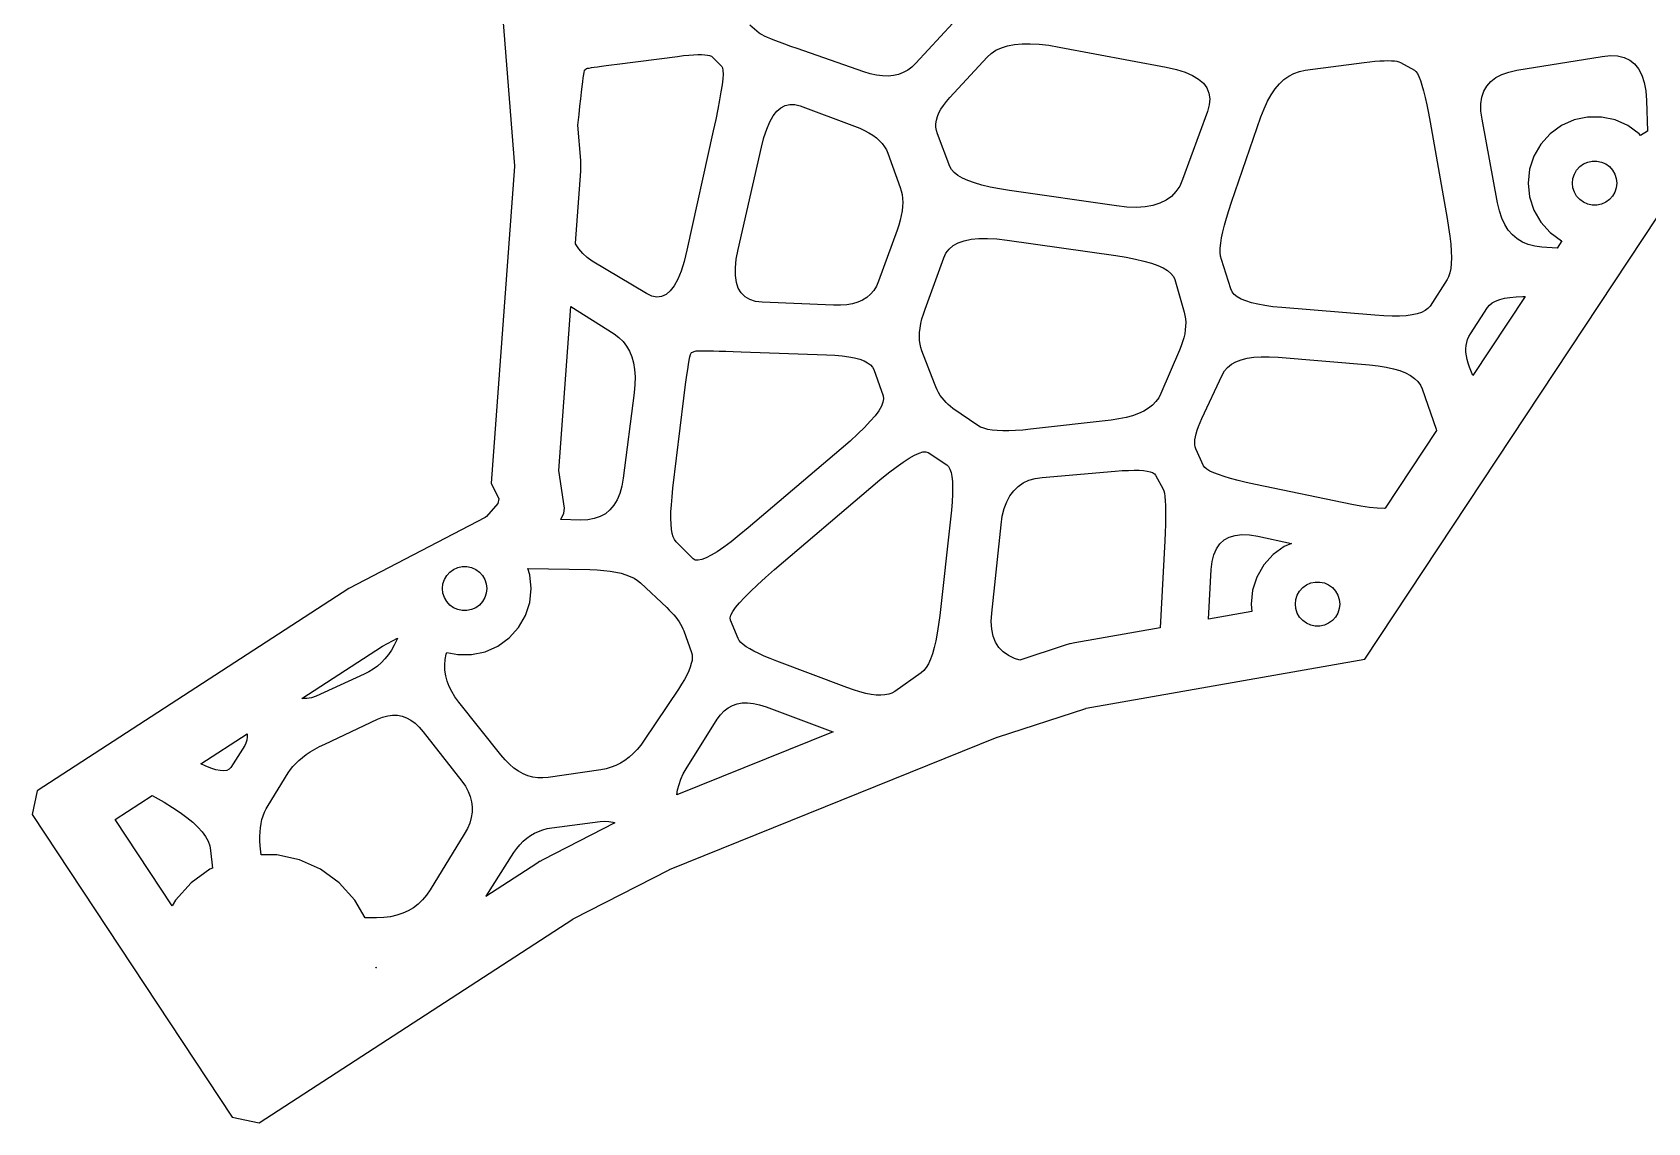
# Model space of a CAD drawing. Header units: metres. Extents: x -82 to 30, y -62 to 41.
# Drawn here: x -82.3 to -9.4, y -61.9 to -12.7 of the extents above; entities that cross this region are included whole.
import ezdxf

# ---------------------------------------------------------------- set-up
doc = ezdxf.new("R2010")
doc.units = ezdxf.units.M

msp = doc.modelspace()

# ---------------------------------------------------------------- linework, layer by layer
for p, q in [((-61.8755, -1.92453), (-60.5461, -18.7102)), ((-49.51, -12.725), (-49.93, -12.375)), ((-40.76, -12.27), (-42.44, -14.09)), ((-49.455, -12.7635), (-49.51, -12.725)), ((-49.3742, -12.8089), (-49.455, -12.7635)), ((-49.2675, -12.8614), (-49.3742, -12.8089)), ((-49.1348, -12.9211), (-49.2675, -12.8614)), ((-48.9762, -12.9875), (-49.1348, -12.9211)), ((-48.7918, -13.0611), (-48.9762, -12.9875)), ((-48.5814, -13.1414), (-48.7918, -13.0611)), ((-55.915, -14.125), (-53.185, -13.775)), ((-53.185, -13.775), (-52.9236, -13.7438)), ((-52.9236, -13.7438), (-52.6852, -13.7204)), ((-52.6852, -13.7204), (-52.47, -13.7046)), ((-52.47, -13.7046), (-52.2777, -13.6967)), ((-52.2777, -13.6967), (-52.1087, -13.6962)), ((-52.1087, -13.6962), (-51.9627, -13.7036)), ((-51.9627, -13.7036), (-51.84, -13.7187)), ((-51.84, -13.7187), (-51.7401, -13.7414)), ((-51.7401, -13.7414), (-51.6636, -13.7719)), ((-51.6636, -13.7719), (-51.61, -13.81)), ((-51.61, -13.81), (-51.19, -14.23)), ((-48.3452, -13.2289), (-48.5814, -13.1414)), ((-48.0831, -13.3235), (-48.3452, -13.2289)), ((-47.795, -13.425), (-48.0831, -13.3235)), ((-44.785, -14.475), (-47.795, -13.425)), ((-40.9, -15.63), (-39.22, -13.81)), ((-39.22, -13.81), (-39.0362, -13.6417)), ((-39.0362, -13.6417), (-38.821, -13.5006)), ((-38.821, -13.5006), (-38.5743, -13.3868)), ((-38.5743, -13.3868), (-38.2961, -13.3004)), ((-38.2961, -13.3004), (-37.9862, -13.2412)), ((-37.9862, -13.2412), (-37.645, -13.2094)), ((-37.645, -13.2094), (-37.2723, -13.2049)), ((-37.2723, -13.2049), (-36.868, -13.2276)), ((-36.868, -13.2276), (-36.4323, -13.2776)), ((-36.4323, -13.2776), (-35.965, -13.355)), ((-35.965, -13.355), (-31.135, -14.265)), ((-15.315, -14.405), (-11.465, -13.775)), ((-11.465, -13.775), (-11.0986, -13.7382)), ((-11.0986, -13.7382), (-10.7692, -13.7539)), ((-10.7692, -13.7539), (-10.4769, -13.8223)), ((-10.4769, -13.8223), (-10.2218, -13.943)), ((-57.4218, -14.5993), (-57.4061, -14.496)), ((-57.4061, -14.496), (-57.3937, -14.4312)), ((-57.3937, -14.4312), (-57.385, -14.405)), ((-57.385, -14.405), (-57.315, -14.335)), ((-57.315, -14.335), (-57.2948, -14.3267)), ((-57.2948, -14.3267), (-57.2479, -14.3154)), ((-57.2479, -14.3154), (-57.1743, -14.3014)), ((-57.1743, -14.3014), (-57.0742, -14.2845)), ((-57.0742, -14.2845), (-56.9475, -14.265)), ((-56.9475, -14.265), (-56.7942, -14.2426)), ((-56.7942, -14.2426), (-56.6143, -14.2174)), ((-56.6143, -14.2174), (-56.4079, -14.1894)), ((-56.4079, -14.1894), (-56.1748, -14.1586)), ((-56.1748, -14.1586), (-55.915, -14.125)), ((-51.19, -14.23), (-51.1561, -14.2968)), ((-51.1561, -14.2968), (-51.1382, -14.4133)), ((-51.1382, -14.4133), (-51.1364, -14.5796)), ((-44.4906, -14.5656), (-44.785, -14.475)), ((-44.2095, -14.6276), (-44.4906, -14.5656)), ((-43.0038, -14.5069), (-43.2183, -14.5883)), ((-42.8026, -14.3967), (-43.0038, -14.5069)), ((-42.6146, -14.2576), (-42.8026, -14.3967)), ((-42.44, -14.09), (-42.6146, -14.2576)), ((-31.135, -14.265), (-30.6818, -14.3669)), ((-30.6818, -14.3669), (-30.288, -14.4904)), ((-30.288, -14.4904), (-29.9537, -14.6356)), ((-25.6081, -14.6675), (-25.3754, -14.545)), ((-25.3754, -14.545), (-25.1293, -14.4575)), ((-25.1293, -14.4575), (-24.87, -14.405)), ((-24.87, -14.405), (-22.21, -14.055)), ((-22.21, -14.055), (-21.9542, -14.0235)), ((-21.9542, -14.0235), (-21.7186, -13.9989)), ((-21.7186, -13.9989), (-21.5033, -13.9814)), ((-21.5033, -13.9814), (-21.3083, -13.9711)), ((-21.3083, -13.9711), (-21.1337, -13.9675)), ((-21.1337, -13.9675), (-20.9794, -13.9711)), ((-20.9794, -13.9711), (-20.8454, -13.9814)), ((-20.8454, -13.9814), (-20.7317, -13.9989)), ((-20.7317, -13.9989), (-20.6381, -14.0235)), ((-20.6381, -14.0235), (-20.565, -14.055)), ((-20.565, -14.055), (-19.935, -14.405)), ((-19.935, -14.405), (-19.8713, -14.46)), ((-19.8713, -14.46), (-19.8062, -14.5548)), ((-19.8062, -14.5548), (-19.7396, -14.6895)), ((-15.9939, -14.5939), (-15.6773, -14.4837)), ((-15.6773, -14.4837), (-15.315, -14.405)), ((-10.2218, -13.943), (-10.0037, -14.1162)), ((-10.0037, -14.1162), (-9.82286, -14.342)), ((-9.82286, -14.342), (-9.67889, -14.6202)), ((-57.5198, -15.3973), (-57.49, -15.14)), ((-57.49, -15.14), (-57.4637, -14.9212)), ((-57.4637, -14.9212), (-57.441, -14.741)), ((-57.441, -14.741), (-57.4218, -14.5993)), ((-51.1812, -15.0612), (-51.2277, -15.3766)), ((-51.1508, -14.7956), (-51.1812, -15.0612)), ((-51.1364, -14.5796), (-51.1508, -14.7956)), ((-43.9418, -14.6608), (-44.2095, -14.6276)), ((-43.6874, -14.6654), (-43.9418, -14.6608)), ((-43.4462, -14.6412), (-43.6874, -14.6654)), ((-43.2183, -14.5883), (-43.4462, -14.6412)), ((-29.9537, -14.6356), (-29.6789, -14.8026)), ((-29.6789, -14.8026), (-29.4637, -14.9912)), ((-29.4637, -14.9912), (-29.308, -15.2017)), ((-29.308, -15.2017), (-29.2118, -15.4337)), ((-26.4062, -15.5075), (-26.2267, -15.245)), ((-26.2267, -15.245), (-26.0337, -15.0175)), ((-26.0337, -15.0175), (-25.8276, -14.825)), ((-25.8276, -14.825), (-25.6081, -14.6675)), ((-19.7396, -14.6895), (-19.6718, -14.8642)), ((-19.6718, -14.8642), (-19.6025, -15.0787)), ((-19.6025, -15.0787), (-19.5318, -15.3332)), ((-16.806, -15.35), (-16.6712, -15.1137)), ((-16.6712, -15.1137), (-16.491, -14.9089)), ((-16.491, -14.9089), (-16.2652, -14.7357)), ((-16.2652, -14.7357), (-15.9939, -14.5939)), ((-9.67889, -14.6202), (-9.57213, -14.951)), ((-9.57213, -14.951), (-9.50253, -15.3343)), ((-57.63, -16.4), (-57.5898, -16.0273)), ((-57.5898, -16.0273), (-57.553, -15.693)), ((-57.553, -15.693), (-57.5198, -15.3973)), ((-51.2905, -15.7417), (-51.3692, -16.1564)), ((-51.2277, -15.3766), (-51.2905, -15.7417)), ((-48.523, -16.0933), (-48.327, -15.9908)), ((-48.327, -15.9908), (-48.117, -15.9436)), ((-48.117, -15.9436), (-47.893, -15.9517)), ((-47.893, -15.9517), (-47.655, -16.015)), ((-47.655, -16.015), (-45.205, -16.925)), ((-41.3032, -16.1602), (-41.1912, -15.987)), ((-41.1912, -15.987), (-41.0568, -15.8102)), ((-41.0568, -15.8102), (-40.9, -15.63)), ((-29.1977, -15.9629), (-29.28, -16.26)), ((-29.2118, -15.4337), (-29.175, -15.6874)), ((-29.175, -15.6874), (-29.1977, -15.9629)), ((-26.7254, -16.1375), (-26.5724, -15.805)), ((-26.5724, -15.805), (-26.4062, -15.5075)), ((-19.5318, -15.3332), (-19.4596, -15.6275)), ((-19.4596, -15.6275), (-19.3862, -15.9618)), ((-19.3862, -15.9618), (-19.3113, -16.336)), ((-16.9389, -15.917), (-16.8952, -15.6177)), ((-16.9373, -16.2477), (-16.9389, -15.917)), ((-16.8952, -15.6177), (-16.806, -15.35)), ((-9.50253, -15.3343), (-9.46999, -15.77)), ((-9.46999, -15.77), (-9.42804, -17.1541)), ((-57.6815, -16.8813), (-57.63, -16.4)), ((-51.4641, -16.6208), (-51.575, -17.135)), ((-51.3692, -16.1564), (-51.4641, -16.6208)), ((-49.167, -17.0567), (-49.027, -16.7329)), ((-49.027, -16.7329), (-48.873, -16.4644)), ((-48.873, -16.4644), (-48.705, -16.2512)), ((-48.705, -16.2512), (-48.523, -16.0933)), ((-41.5271, -16.8182), (-41.5048, -16.6589)), ((-41.5048, -16.6589), (-41.46, -16.4962)), ((-41.46, -16.4962), (-41.3929, -16.33)), ((-41.3929, -16.33), (-41.3032, -16.1602)), ((-29.28, -16.26), (-30.4, -19.34)), ((-28.195, -20.355), (-26.865, -16.505)), ((-26.865, -16.505), (-26.7254, -16.1375)), ((-19.3113, -16.336), (-19.235, -16.75)), ((-19.235, -16.75), (-18.465, -21.09)), ((-16.89, -16.61), (-16.9373, -16.2477)), ((-16.19, -20.39), (-16.89, -16.61)), ((-12.737, -16.6445), (-13.31, -16.8996)), ((-12.1236, -16.5141), (-12.737, -16.6445)), ((-11.4964, -16.5141), (-12.1236, -16.5141)), ((-10.8829, -16.6445), (-11.4964, -16.5141)), ((-10.31, -16.8996), (-10.8829, -16.6445)), ((-57.5555, -18.4733), (-57.6815, -16.8813)), ((-51.575, -17.135), (-52.765, -22.525)), ((-49.405, -17.87), (-49.293, -17.4356)), ((-49.293, -17.4356), (-49.167, -17.0567)), ((-45.205, -16.925), (-44.9694, -17.0192)), ((-44.9694, -17.0192), (-44.7529, -17.1195)), ((-44.7529, -17.1195), (-44.555, -17.2263)), ((-44.555, -17.2263), (-44.3762, -17.3394)), ((-44.3762, -17.3394), (-44.2162, -17.4587)), ((-44.2162, -17.4587), (-44.0751, -17.5844)), ((-41.5273, -16.9739), (-41.5271, -16.8182)), ((-41.5048, -17.1262), (-41.5273, -16.9739)), ((-41.46, -17.275), (-41.5048, -17.1262)), ((-40.9, -18.745), (-41.46, -17.275)), ((-13.8174, -17.2682), (-14.237, -17.7343)), ((-13.31, -16.8996), (-13.8174, -17.2682)), ((-9.80258, -17.2682), (-10.31, -16.8996)), ((-9.73475, -17.3436), (-9.80258, -17.2682)), ((-9.42804, -17.1541), (-9.73475, -17.3436)), ((-50.455, -22.49), (-49.405, -17.87)), ((-44.0751, -17.5844), (-43.9531, -17.7163)), ((-43.9531, -17.7163), (-43.8498, -17.8545)), ((-43.8498, -17.8545), (-43.7655, -17.9992)), ((-43.7655, -17.9992), (-43.7, -18.15)), ((-43.7, -18.15), (-43.14, -19.69)), ((-14.237, -17.7343), (-14.5506, -18.2775)), ((-60.546, -18.7407), (-61.6001, -33.0352)), ((-60.5461, -18.7102), (-60.546, -18.7407)), ((-57.5461, -18.7012), (-57.5555, -18.4733)), ((-57.5541, -18.9613), (-57.546, -18.7317)), ((-57.546, -18.7317), (-57.5461, -18.7012)), ((-40.8226, -18.8881), (-40.9, -18.745)), ((-40.7026, -19.0236), (-40.8226, -18.8881)), ((-14.7444, -18.8739), (-14.81, -19.4977)), ((-14.5506, -18.2775), (-14.7444, -18.8739)), ((-12.7235, -19.0909), (-12.619, -18.9099)), ((-12.619, -18.9099), (-12.4791, -18.7545)), ((-12.4791, -18.7545), (-12.31, -18.6317)), ((-12.31, -18.6317), (-12.119, -18.5466)), ((-12.119, -18.5466), (-11.9145, -18.5032)), ((-11.9145, -18.5032), (-11.7054, -18.5032)), ((-11.7054, -18.5032), (-11.501, -18.5466)), ((-11.501, -18.5466), (-11.31, -18.6317)), ((-11.31, -18.6317), (-11.1408, -18.7545)), ((-11.1408, -18.7545), (-11.001, -18.9099)), ((-11.001, -18.9099), (-10.8964, -19.0909)), ((-57.7939, -22.2123), (-57.5541, -18.9613)), ((-40.5399, -19.1513), (-40.7026, -19.0236)), ((-40.3344, -19.2714), (-40.5399, -19.1513)), ((-40.0862, -19.3837), (-40.3344, -19.2714)), ((-39.7954, -19.4883), (-40.0862, -19.3837)), ((-39.4619, -19.5854), (-39.7954, -19.4883)), ((-39.0856, -19.6745), (-39.4619, -19.5854)), ((-38.6667, -19.7562), (-39.0856, -19.6745)), ((-30.5306, -19.6292), (-30.6982, -19.8804)), ((-30.4, -19.34), (-30.5306, -19.6292)), ((-14.81, -19.4977), (-14.7444, -20.1214)), ((-12.81, -19.4977), (-12.7881, -19.2898)), ((-12.7881, -19.7056), (-12.81, -19.4977)), ((-12.7881, -19.2898), (-12.7235, -19.0909)), ((-10.8964, -19.0909), (-10.8318, -19.2898)), ((-10.8318, -19.2898), (-10.81, -19.4977)), ((-10.81, -19.4977), (-10.8318, -19.7056)), ((-43.14, -19.69), (-43.091, -19.8479)), ((-43.091, -19.8479), (-43.056, -20.0133)), ((-43.056, -20.0133), (-43.035, -20.1867)), ((-43.035, -20.1867), (-43.028, -20.3676)), ((-43.028, -20.3676), (-43.035, -20.5562)), ((-38.205, -19.83), (-38.6667, -19.7562)), ((-33.375, -20.53), (-38.205, -19.83)), ((-31.4237, -20.4075), (-31.7398, -20.5076)), ((-31.1448, -20.2695), (-31.4237, -20.4075)), ((-30.903, -20.0939), (-31.1448, -20.2695)), ((-30.6982, -19.8804), (-30.903, -20.0939)), ((-28.3193, -20.7274), (-28.195, -20.355)), ((-22.1714, -40.9865), (-8.29373, -20.0014)), ((-16.107, -20.7501), (-16.19, -20.39)), ((-14.7444, -20.1214), (-14.5506, -20.7179)), ((-12.7235, -19.9044), (-12.7881, -19.7056)), ((-12.619, -20.0855), (-12.7235, -19.9044)), ((-12.4791, -20.2408), (-12.619, -20.0855)), ((-12.31, -20.3637), (-12.4791, -20.2408)), ((-12.119, -20.4487), (-12.31, -20.3637)), ((-11.31, -20.3637), (-11.501, -20.4487)), ((-11.1408, -20.2408), (-11.31, -20.3637)), ((-11.001, -20.0855), (-11.1408, -20.2408)), ((-10.8964, -19.9044), (-11.001, -20.0855)), ((-10.8318, -19.7056), (-10.8964, -19.9044)), ((-43.091, -20.9567), (-43.14, -21.1683)), ((-43.056, -20.7526), (-43.091, -20.9567)), ((-43.035, -20.5562), (-43.056, -20.7526)), ((-32.9106, -20.5811), (-33.375, -20.53)), ((-32.4832, -20.5944), (-32.9106, -20.5811)), ((-32.093, -20.5699), (-32.4832, -20.5944)), ((-31.7398, -20.5076), (-32.093, -20.5699)), ((-28.5152, -21.3967), (-28.426, -21.0745)), ((-28.426, -21.0745), (-28.3193, -20.7274)), ((-18.465, -21.09), (-18.3957, -21.5082)), ((-15.9982, -21.0745), (-16.107, -20.7501)), ((-15.8634, -21.3633), (-15.9982, -21.0745)), ((-14.5506, -20.7179), (-14.237, -21.261)), ((-11.9145, -20.4922), (-12.119, -20.4487)), ((-11.7054, -20.4922), (-11.9145, -20.4922)), ((-11.501, -20.4487), (-11.7054, -20.4922)), ((-43.28, -21.615), (-44.12, -23.925)), ((-43.203, -21.3879), (-43.28, -21.615)), ((-43.14, -21.1683), (-43.203, -21.3879)), ((-28.6412, -21.965), (-28.587, -21.6933)), ((-28.587, -21.6933), (-28.5152, -21.3967)), ((-18.3957, -21.5082), (-18.3418, -21.895)), ((-15.7029, -21.6164), (-15.8634, -21.3633)), ((-15.5162, -21.8337), (-15.7029, -21.6164)), ((-15.3038, -22.0154), (-15.5162, -21.8337)), ((-14.237, -21.261), (-13.8174, -21.7271)), ((-13.8174, -21.7271), (-13.31, -22.0958)), ((-57.7854, -22.231), (-57.7939, -22.2123)), ((-57.6408, -22.4637), (-57.7854, -22.231)), ((-57.4676, -22.672), (-57.6408, -22.4637)), ((-52.765, -22.525), (-52.8902, -23.0298)), ((-50.5387, -22.9296), (-50.455, -22.49)), ((-41.0757, -22.659), (-40.9308, -22.4732)), ((-40.9308, -22.4732), (-40.7452, -22.3175)), ((-40.7452, -22.3175), (-40.5192, -22.1918)), ((-40.5192, -22.1918), (-40.2525, -22.0962)), ((-40.2525, -22.0962), (-39.9451, -22.0307)), ((-39.9451, -22.0307), (-39.5973, -21.9955)), ((-39.5973, -21.9955), (-39.2088, -21.9901)), ((-39.2088, -21.9901), (-38.7796, -22.015)), ((-38.7796, -22.015), (-38.31, -22.07)), ((-38.31, -22.07), (-33.41, -22.77)), ((-28.6989, -22.6286), (-28.6973, -22.4326)), ((-28.6973, -22.4326), (-28.678, -22.2114)), ((-28.678, -22.2114), (-28.6412, -21.965)), ((-18.3418, -21.895), (-18.3033, -22.2502)), ((-18.3033, -22.2502), (-18.2802, -22.5739)), ((-18.2802, -22.5739), (-18.2725, -22.8662)), ((-15.0655, -22.1613), (-15.3038, -22.0154)), ((-14.8012, -22.2717), (-15.0655, -22.1613)), ((-14.5111, -22.3462), (-14.8012, -22.2717)), ((-14.195, -22.385), (-14.5111, -22.3462)), ((-13.4962, -22.4296), (-14.195, -22.385)), ((-13.2833, -22.1076), (-13.4962, -22.4296)), ((-13.31, -22.0958), (-13.2833, -22.1076)), ((-57.2656, -22.8557), (-57.4676, -22.672)), ((-57.035, -23.015), (-57.2656, -22.8557)), ((-54.585, -24.485), (-57.035, -23.015)), ((-52.8902, -23.0298), (-53.0282, -23.4658)), ((-50.5795, -23.3244), (-50.5387, -22.9296)), ((-42.02, -25.185), (-41.18, -22.875)), ((-41.18, -22.875), (-41.0757, -22.659)), ((-33.41, -22.77), (-32.9424, -22.8438)), ((-32.9424, -22.8438), (-32.5195, -22.9254)), ((-32.5195, -22.9254), (-32.1416, -23.0146)), ((-32.1416, -23.0146), (-31.8083, -23.1116)), ((-31.8083, -23.1116), (-31.52, -23.2162)), ((-31.52, -23.2162), (-31.2764, -23.3286)), ((-28.6832, -22.7994), (-28.6989, -22.6286)), ((-28.65, -22.945), (-28.6832, -22.7994)), ((-28.23, -24.275), (-28.65, -22.945)), ((-18.2802, -23.127), (-18.3033, -23.3562)), ((-18.2725, -22.8662), (-18.2802, -23.127)), ((-53.1787, -23.8333), (-53.3418, -24.1323)), ((-53.0282, -23.4658), (-53.1787, -23.8333)), ((-50.5779, -23.6744), (-50.5795, -23.3244)), ((-50.5333, -23.9795), (-50.5779, -23.6744)), ((-50.4462, -24.24), (-50.5333, -23.9795)), ((-44.12, -23.925), (-44.2158, -24.1437)), ((-31.2764, -23.3286), (-31.0776, -23.4487)), ((-31.0776, -23.4487), (-30.9236, -23.5764)), ((-30.9236, -23.5764), (-30.8144, -23.7119)), ((-30.8144, -23.7119), (-30.75, -23.855)), ((-30.75, -23.855), (-30.33, -25.325)), ((-18.465, -23.855), (-19.235, -25.045)), ((-18.3957, -23.7202), (-18.465, -23.855)), ((-18.3418, -23.5539), (-18.3957, -23.7202)), ((-18.3033, -23.3562), (-18.3418, -23.5539)), ((-54.3463, -24.5976), (-54.585, -24.485)), ((-54.1201, -24.6418), (-54.3463, -24.5976)), ((-53.9067, -24.6173), (-54.1201, -24.6418)), ((-53.7057, -24.5242), (-53.9067, -24.6173)), ((-53.5175, -24.3625), (-53.7057, -24.5242)), ((-53.3418, -24.1323), (-53.5175, -24.3625)), ((-50.3164, -24.4556), (-50.4462, -24.24)), ((-50.1438, -24.6264), (-50.3164, -24.4556)), ((-49.9286, -24.7524), (-50.1438, -24.6264)), ((-49.6706, -24.8336), (-49.9286, -24.7524)), ((-44.8375, -24.7737), (-45.0524, -24.87)), ((-44.6464, -24.653), (-44.8375, -24.7737)), ((-44.4792, -24.5077), (-44.6464, -24.653)), ((-44.3356, -24.338), (-44.4792, -24.5077)), ((-44.2158, -24.1437), (-44.3356, -24.338)), ((-28.1692, -24.4031), (-28.23, -24.275)), ((-28.0704, -24.5214), (-28.1692, -24.4031)), ((-27.9339, -24.6299), (-28.0704, -24.5214)), ((-27.7595, -24.7286), (-27.9339, -24.6299)), ((-27.5475, -24.8175), (-27.7595, -24.7286)), ((-14.9388, -24.6111), (-17.3045, -28.1883)), ((-16.2754, -24.821), (-16.0906, -24.7511)), ((-16.0906, -24.7511), (-15.875, -24.695)), ((-15.875, -24.695), (-15.6286, -24.653)), ((-15.6286, -24.653), (-15.3514, -24.625)), ((-15.3514, -24.625), (-15.0433, -24.6111)), ((-15.0433, -24.6111), (-14.9388, -24.6111)), ((-58.5505, -32.4726), (-58.0042, -25.0646)), ((-58.0042, -25.0646), (-56.055, -26.305)), ((-49.37, -24.87), (-49.6706, -24.8336)), ((-46.15, -25.01), (-49.37, -24.87)), ((-45.8399, -25.0118), (-46.15, -25.01)), ((-45.5536, -24.9889), (-45.8399, -25.0118)), ((-45.2911, -24.9418), (-45.5536, -24.9889)), ((-45.0524, -24.87), (-45.2911, -24.9418)), ((-42.16, -25.6301), (-42.097, -25.4118)), ((-42.097, -25.4118), (-42.02, -25.185)), ((-30.33, -25.325), (-30.2943, -25.4744)), ((-30.2943, -25.4744), (-30.2712, -25.6288)), ((-27.2976, -24.8967), (-27.5475, -24.8175)), ((-27.0099, -24.9658), (-27.2976, -24.8967)), ((-26.6844, -25.0254), (-27.0099, -24.9658)), ((-26.3211, -25.0751), (-26.6844, -25.0254)), ((-25.92, -25.115), (-26.3211, -25.0751)), ((-21.72, -25.465), (-25.92, -25.115)), ((-21.3171, -25.4923), (-21.72, -25.465)), ((-20.9486, -25.5042), (-21.3171, -25.4923)), ((-20.6143, -25.5007), (-20.9486, -25.5042)), ((-20.3144, -25.4818), (-20.6143, -25.5007)), ((-20.0487, -25.4475), (-20.3144, -25.4818)), ((-19.8174, -25.3977), (-20.0487, -25.4475)), ((-19.6204, -25.3326), (-19.8174, -25.3977)), ((-19.4576, -25.2523), (-19.6204, -25.3326)), ((-19.3292, -25.1563), (-19.4576, -25.2523)), ((-19.235, -25.045), (-19.3292, -25.1563)), ((-17.415, -26.305), (-16.645, -25.115)), ((-16.645, -25.115), (-16.5526, -25.003)), ((-16.5526, -25.003), (-16.4294, -24.905)), ((-16.4294, -24.905), (-16.2754, -24.821)), ((-42.272, -26.4198), (-42.265, -26.235)), ((-42.265, -26.235), (-42.2439, -26.0418)), ((-42.2439, -26.0418), (-42.2089, -25.8401)), ((-42.2089, -25.8401), (-42.16, -25.6301)), ((-30.2775, -26.1212), (-30.3048, -26.2952)), ((-30.2629, -25.9523), (-30.2775, -26.1212)), ((-30.2712, -25.6288), (-30.2607, -25.7881)), ((-30.2607, -25.7881), (-30.2629, -25.9523)), ((-56.055, -26.305), (-55.838, -26.4639)), ((-55.838, -26.4639), (-55.6489, -26.6467)), ((-55.6489, -26.6467), (-55.488, -26.8531)), ((-55.488, -26.8531), (-55.355, -27.0833)), ((-42.265, -26.5962), (-42.272, -26.4198)), ((-42.2439, -26.7642), (-42.265, -26.5962)), ((-42.2089, -26.9238), (-42.2439, -26.7642)), ((-42.16, -27.075), (-42.2089, -26.9238)), ((-30.4623, -26.8464), (-30.54, -27.04)), ((-30.3973, -26.6577), (-30.4623, -26.8464)), ((-30.3446, -26.474), (-30.3973, -26.6577)), ((-30.3048, -26.2952), (-30.3446, -26.474)), ((-17.6162, -26.9787), (-17.6054, -26.8314)), ((-17.6054, -26.8314), (-17.5799, -26.6904)), ((-17.5799, -26.6904), (-17.5395, -26.5556)), ((-17.5395, -26.5556), (-17.4846, -26.4271)), ((-17.4846, -26.4271), (-17.415, -26.305)), ((-55.355, -27.0833), (-55.25, -27.3375)), ((-55.25, -27.3375), (-55.173, -27.6154)), ((-55.173, -27.6154), (-55.1239, -27.917)), ((-52.7314, -27.9052), (-52.695, -27.6787)), ((-52.695, -27.6787), (-52.6614, -27.4923)), ((-52.6614, -27.4923), (-52.6306, -27.3456)), ((-52.6306, -27.3456), (-52.6026, -27.2388)), ((-52.6026, -27.2388), (-52.5774, -27.1719)), ((-52.5774, -27.1719), (-52.555, -27.145)), ((-52.555, -27.145), (-52.345, -27.075)), ((-52.345, -27.075), (-52.3058, -27.069)), ((-52.3058, -27.069), (-52.2301, -27.0652)), ((-52.2301, -27.0652), (-52.1182, -27.0635)), ((-52.1182, -27.0635), (-51.9698, -27.0638)), ((-51.9698, -27.0638), (-51.785, -27.0662)), ((-51.785, -27.0662), (-51.5638, -27.0708)), ((-51.5638, -27.0708), (-51.3062, -27.0775)), ((-51.3062, -27.0775), (-51.0123, -27.0862)), ((-51.0123, -27.0862), (-50.6818, -27.097)), ((-50.6818, -27.097), (-50.315, -27.11)), ((-50.315, -27.11), (-46.465, -27.25)), ((-46.465, -27.25), (-46.0971, -27.2693)), ((-46.0971, -27.2693), (-45.7636, -27.2989)), ((-45.7636, -27.2989), (-45.4644, -27.3393)), ((-45.4644, -27.3393), (-45.1994, -27.39)), ((-45.1994, -27.39), (-44.9687, -27.4512)), ((-44.9687, -27.4512), (-44.7724, -27.523)), ((-44.7724, -27.523), (-44.6104, -27.6052)), ((-44.6104, -27.6052), (-44.4826, -27.698)), ((-41.6, -28.545), (-42.16, -27.075)), ((-30.54, -27.04), (-31.38, -29)), ((-28.3686, -27.8142), (-28.197, -27.676)), ((-28.197, -27.676), (-27.9933, -27.5608)), ((-27.9933, -27.5608), (-27.7575, -27.4687)), ((-27.7575, -27.4687), (-27.4894, -27.3998)), ((-27.4894, -27.3998), (-27.1891, -27.3539)), ((-27.1891, -27.3539), (-26.8567, -27.3312)), ((-26.8567, -27.3312), (-26.4919, -27.3315)), ((-26.4919, -27.3315), (-26.095, -27.355)), ((-26.095, -27.355), (-21.965, -27.705)), ((-17.6124, -27.1324), (-17.6162, -26.9787)), ((-17.5938, -27.2924), (-17.6124, -27.1324)), ((-17.5606, -27.4586), (-17.5938, -27.2924)), ((-17.5126, -27.6312), (-17.5606, -27.4586)), ((-17.45, -27.81), (-17.5126, -27.6312)), ((-55.1239, -27.917), (-55.103, -28.2426)), ((-55.103, -28.2426), (-55.11, -28.5919)), ((-52.8126, -28.4777), (-52.7706, -28.1715)), ((-52.7706, -28.1715), (-52.7314, -27.9052)), ((-44.4826, -27.698), (-44.3892, -27.8012)), ((-44.3892, -27.8012), (-44.33, -27.915)), ((-44.33, -27.915), (-43.91, -29.105)), ((-29.525, -30.12), (-28.615, -28.16)), ((-28.615, -28.16), (-28.5079, -27.9756)), ((-28.5079, -27.9756), (-28.3686, -27.8142)), ((-21.965, -27.705), (-21.5695, -27.7474)), ((-21.5695, -27.7474), (-21.2089, -27.8044)), ((-21.2089, -27.8044), (-20.8835, -27.8762)), ((-20.8835, -27.8762), (-20.593, -27.9626)), ((-20.593, -27.9626), (-20.3375, -28.0637)), ((-20.3375, -28.0637), (-20.117, -28.1796)), ((-20.117, -28.1796), (-19.9314, -28.3101)), ((-19.9314, -28.3101), (-19.7811, -28.4554)), ((-17.3045, -28.1883), (-17.45, -27.81)), ((-55.145, -28.965), (-55.635, -32.815)), ((-55.11, -28.5919), (-55.145, -28.965)), ((-52.905, -29.21), (-52.8574, -28.8239)), ((-52.8574, -28.8239), (-52.8126, -28.4777)), ((-43.91, -29.105), (-43.8911, -29.2358)), ((-41.5412, -28.6886), (-41.6, -28.545)), ((-41.4768, -28.825), (-41.5412, -28.6886)), ((-41.4068, -28.9545), (-41.4768, -28.825)), ((-41.3312, -29.077), (-41.4068, -28.9545)), ((-41.25, -29.1925), (-41.3312, -29.077)), ((-31.38, -29), (-31.478, -29.1882)), ((-19.7811, -28.4554), (-19.6655, -28.6154)), ((-19.6655, -28.6154), (-19.585, -28.79)), ((-19.585, -28.79), (-18.955, -30.61)), ((-53.395, -33.27), (-52.905, -29.21)), ((-44.1116, -29.7714), (-44.2775, -29.9975)), ((-43.9919, -29.5692), (-44.1116, -29.7714)), ((-43.9183, -29.3906), (-43.9919, -29.5692)), ((-43.8911, -29.2358), (-43.9183, -29.3906)), ((-41.1632, -29.301), (-41.25, -29.1925)), ((-41.0708, -29.4025), (-41.1632, -29.301)), ((-40.9729, -29.497), (-41.0708, -29.4025)), ((-40.8692, -29.5845), (-40.9729, -29.497)), ((-40.76, -29.665), (-40.8692, -29.5845)), ((-39.64, -30.435), (-40.76, -29.665)), ((-32.15, -29.7875), (-32.388, -29.8988)), ((-31.94, -29.6608), (-32.15, -29.7875)), ((-31.758, -29.5187), (-31.94, -29.6608)), ((-31.6039, -29.3612), (-31.758, -29.5187)), ((-31.478, -29.1882), (-31.6039, -29.3612)), ((-44.7479, -30.5211), (-45.0524, -30.8186)), ((-44.4895, -30.2474), (-44.7479, -30.5211)), ((-44.2775, -29.9975), (-44.4895, -30.2474)), ((-39.5154, -30.5061), (-39.64, -30.435)), ((-39.3656, -30.5652), (-39.5154, -30.5061)), ((-39.1906, -30.6125), (-39.3656, -30.5652)), ((-38.9904, -30.6477), (-39.1906, -30.6125)), ((-37.26, -30.61), (-37.6114, -30.6461)), ((-33.62, -30.19), (-37.26, -30.61)), ((-33.27, -30.1402), (-33.62, -30.19)), ((-32.948, -30.0751), (-33.27, -30.1402)), ((-32.6539, -29.9948), (-32.948, -30.0751)), ((-32.388, -29.8988), (-32.6539, -29.9948)), ((-29.7413, -30.6544), (-29.6818, -30.4882)), ((-29.6818, -30.4882), (-29.6096, -30.31)), ((-29.6096, -30.31), (-29.525, -30.12)), ((-18.955, -30.61), (-18.9395, -30.6607)), ((-45.4031, -31.1399), (-45.8, -31.485)), ((-45.0524, -30.8186), (-45.4031, -31.1399)), ((-38.765, -30.6712), (-38.9904, -30.6477)), ((-38.5144, -30.6827), (-38.765, -30.6712)), ((-38.2386, -30.6824), (-38.5144, -30.6827)), ((-37.9376, -30.6702), (-38.2386, -30.6824)), ((-37.6114, -30.6461), (-37.9376, -30.6702)), ((-29.8533, -31.2005), (-29.8442, -31.0818)), ((-29.8498, -31.3073), (-29.8533, -31.2005)), ((-29.8337, -31.402), (-29.8498, -31.3073)), ((-29.8442, -31.0818), (-29.8225, -30.9512)), ((-29.8225, -30.9512), (-29.7882, -30.8088)), ((-29.7882, -30.8088), (-29.7413, -30.6544)), ((-18.9395, -30.6607), (-21.2645, -34.1764)), ((-45.8, -31.485), (-50, -35.055)), ((-43.0139, -32.0926), (-42.7375, -31.9137)), ((-42.7375, -31.9137), (-42.496, -31.7776)), ((-42.496, -31.7776), (-42.2895, -31.6842)), ((-42.2895, -31.6842), (-42.118, -31.6333)), ((-42.118, -31.6333), (-41.9814, -31.6254)), ((-41.9814, -31.6254), (-41.88, -31.66)), ((-41.88, -31.66), (-41.04, -32.22)), ((-29.805, -31.485), (-29.8337, -31.402)), ((-29.455, -32.255), (-29.805, -31.485)), ((-58.2891, -34.1685), (-58.5505, -32.4726)), ((-44.0535, -32.8854), (-43.672, -32.5783)), ((-43.672, -32.5783), (-43.3255, -32.3142)), ((-43.3255, -32.3142), (-43.0139, -32.0926)), ((-41.04, -32.22), (-40.9626, -32.2949)), ((-40.9626, -32.2949), (-40.8986, -32.4076)), ((-40.8986, -32.4076), (-40.8479, -32.5581)), ((-40.8479, -32.5581), (-40.8104, -32.7464)), ((-40.8104, -32.7464), (-40.7862, -32.9725)), ((-37.0496, -32.8265), (-36.735, -32.78)), ((-36.735, -32.78), (-33.445, -32.5)), ((-33.445, -32.5), (-33.1307, -32.4765)), ((-33.1307, -32.4765), (-32.8457, -32.4623)), ((-32.8457, -32.4623), (-32.5902, -32.4569)), ((-32.5902, -32.4569), (-32.3642, -32.4608)), ((-32.3642, -32.4608), (-32.1675, -32.4737)), ((-32.1675, -32.4737), (-32.0002, -32.4958)), ((-32.0002, -32.4958), (-31.8623, -32.5269)), ((-31.8623, -32.5269), (-31.7538, -32.5673)), ((-31.7538, -32.5673), (-31.6746, -32.6165)), ((-31.6746, -32.6165), (-31.625, -32.675)), ((-31.625, -32.675), (-31.275, -33.305)), ((-29.4, -32.3326), (-29.455, -32.255)), ((-29.3051, -32.4118), (-29.4, -32.3326)), ((-29.1705, -32.4923), (-29.3051, -32.4118)), ((-28.9958, -32.5742), (-29.1705, -32.4923)), ((-28.7812, -32.6575), (-28.9958, -32.5742)), ((-28.5268, -32.7423), (-28.7812, -32.6575)), ((-28.2325, -32.8282), (-28.5268, -32.7423)), ((-61.6001, -33.0352), (-61.2592, -33.7462)), ((-55.7904, -33.5067), (-55.9112, -33.7936)), ((-55.6983, -33.1804), (-55.7904, -33.5067)), ((-55.635, -32.815), (-55.6983, -33.1804)), ((-53.4377, -33.6595), (-53.395, -33.27)), ((-48.81, -36.945), (-44.47, -33.235)), ((-44.47, -33.235), (-44.0535, -32.8854)), ((-40.7862, -32.9725), (-40.7754, -33.2364)), ((-40.7754, -33.2364), (-40.7779, -33.5381)), ((-38.1924, -33.6158), (-38.0212, -33.3837)), ((-38.0212, -33.3837), (-37.8214, -33.1888)), ((-37.8214, -33.1888), (-37.5929, -33.031)), ((-37.5929, -33.031), (-37.3356, -32.9102)), ((-37.3356, -32.9102), (-37.0496, -32.8265)), ((-31.275, -33.305), (-31.2429, -33.3851)), ((-31.2429, -33.3851), (-31.2162, -33.4995)), ((-31.2162, -33.4995), (-31.1951, -33.6483)), ((-27.8982, -32.9158), (-28.2325, -32.8282)), ((-27.5241, -33.0048), (-27.8982, -32.9158)), ((-27.11, -33.095), (-27.5241, -33.0048)), ((-22.77, -34.005), (-27.11, -33.095)), ((-61.2905, -33.966), (-61.8148, -34.5524)), ((-61.2592, -33.7462), (-61.2905, -33.966)), ((-58.3204, -34.3883), (-58.2891, -34.1685)), ((-56.2387, -34.25), (-56.4456, -34.4194)), ((-56.0606, -34.0414), (-56.2387, -34.25)), ((-55.9112, -33.7936), (-56.0606, -34.0414)), ((-53.4852, -34.34), (-53.4679, -34.0162)), ((-53.4679, -34.0162), (-53.4377, -33.6595)), ((-40.8226, -34.2549), (-40.865, -34.67)), ((-40.7936, -33.8776), (-40.8226, -34.2549)), ((-40.7779, -33.5381), (-40.7936, -33.8776)), ((-38.5337, -34.5345), (-38.4486, -34.1912)), ((-38.4486, -34.1912), (-38.3349, -33.8849)), ((-38.3349, -33.8849), (-38.1924, -33.6158)), ((-31.1951, -33.6483), (-31.1798, -33.8314)), ((-31.1798, -33.8314), (-31.17, -34.0487)), ((-31.17, -34.0487), (-31.1658, -34.3004)), ((-22.3529, -34.0842), (-22.77, -34.005)), ((-21.9692, -34.1394), (-22.3529, -34.0842)), ((-21.6192, -34.1708), (-21.9692, -34.1394)), ((-21.3027, -34.1786), (-21.6192, -34.1708)), ((-21.2645, -34.1764), (-21.3027, -34.1786)), ((-61.8715, -34.5964), (-68.0159, -37.7986)), ((-61.8148, -34.5524), (-61.8715, -34.5964)), ((-58.459, -34.6863), (-58.3204, -34.3883)), ((-57.56, -34.705), (-58.459, -34.6863)), ((-57.2383, -34.6924), (-57.56, -34.705)), ((-56.9454, -34.6406), (-57.2383, -34.6924)), ((-56.6812, -34.5495), (-56.9454, -34.6406)), ((-56.4456, -34.4194), (-56.6812, -34.5495)), ((-53.4901, -34.6308), (-53.4852, -34.34)), ((-53.4825, -34.8887), (-53.4901, -34.6308)), ((-53.4623, -35.1138), (-53.4825, -34.8887)), ((-40.865, -34.67), (-41.355, -39.01)), ((-39.01, -38.905), (-38.59, -34.915)), ((-38.59, -34.915), (-38.5337, -34.5345)), ((-31.1742, -34.9066), (-31.1868, -35.2612)), ((-31.1673, -34.5863), (-31.1742, -34.9066)), ((-31.1658, -34.3004), (-31.1673, -34.5863)), ((-53.4293, -35.306), (-53.4623, -35.1138)), ((-53.3838, -35.4651), (-53.4293, -35.306)), ((-53.3257, -35.5915), (-53.3838, -35.4651)), ((-53.255, -35.685), (-53.3257, -35.5915)), ((-52.485, -36.455), (-53.255, -35.685)), ((-50.7714, -35.6823), (-51.1056, -35.9307)), ((-50.4029, -35.3902), (-50.7714, -35.6823)), ((-50, -35.055), (-50.4029, -35.3902)), ((-31.205, -35.65), (-31.4077, -39.5688)), ((-31.1868, -35.2612), (-31.205, -35.65)), ((-28.7186, -35.7802), (-28.5275, -35.6062)), ((-28.5275, -35.6062), (-28.2986, -35.4792)), ((-28.2986, -35.4792), (-28.0319, -35.399)), ((-28.0319, -35.399), (-27.7274, -35.3658)), ((-27.7274, -35.3658), (-27.3851, -35.3794)), ((-27.3851, -35.3794), (-27.005, -35.44)), ((-27.005, -35.44), (-25.4927, -35.7584)), ((-51.9026, -36.4158), (-52.0996, -36.4907)), ((-51.6712, -36.2975), (-51.9026, -36.4158)), ((-51.4056, -36.1358), (-51.6712, -36.2975)), ((-51.1056, -35.9307), (-51.4056, -36.1358)), ((-29.0651, -36.5835), (-28.9874, -36.2688)), ((-28.9874, -36.2688), (-28.8719, -36.0011)), ((-28.8719, -36.0011), (-28.7186, -35.7802)), ((-26.3174, -36.2682), (-26.737, -36.7343)), ((-25.81, -35.8996), (-26.3174, -36.2682)), ((-25.4927, -35.7584), (-25.81, -35.8996)), ((-63.6037, -37.2099), (-63.4638, -37.0545)), ((-63.4638, -37.0545), (-63.2947, -36.9317)), ((-63.2947, -36.9317), (-63.1037, -36.8466)), ((-63.1037, -36.8466), (-62.8992, -36.8032)), ((-62.8992, -36.8032), (-62.6902, -36.8032)), ((-62.6902, -36.8032), (-62.4857, -36.8466)), ((-62.4857, -36.8466), (-62.2947, -36.9317)), ((-62.2947, -36.9317), (-62.1256, -37.0545)), ((-62.1256, -37.0545), (-61.9857, -37.2099)), ((-59.9497, -36.8986), (-59.937, -36.8867)), ((-59.8603, -37.1739), (-59.9497, -36.8986)), ((-59.937, -36.8867), (-57.14, -36.945)), ((-57.14, -36.945), (-56.8149, -36.9573)), ((-56.8149, -36.9573), (-56.5114, -36.98)), ((-56.5114, -36.98), (-56.2296, -37.0132)), ((-56.2296, -37.0132), (-55.9695, -37.057)), ((-55.9695, -37.057), (-55.7312, -37.1112)), ((-55.7312, -37.1112), (-55.5145, -37.176)), ((-52.3908, -36.5102), (-52.485, -36.455)), ((-52.2624, -36.5223), (-52.3908, -36.5102)), ((-52.0996, -36.4907), (-52.2624, -36.5223)), ((-49.2206, -37.3017), (-48.81, -36.945)), ((-29.2271, -39.1844), (-29.105, -36.945)), ((-29.105, -36.945), (-29.0651, -36.5835)), ((-26.737, -36.7343), (-27.0506, -37.2775)), ((-68.0159, -37.7986), (-82.0759, -46.9293)), ((-63.7947, -37.7977), (-63.7729, -37.5898)), ((-63.7729, -38.0056), (-63.7947, -37.7977)), ((-63.7729, -37.5898), (-63.7083, -37.3909)), ((-63.7083, -37.3909), (-63.6037, -37.2099)), ((-61.9857, -37.2099), (-61.8812, -37.3909)), ((-61.8812, -37.3909), (-61.8166, -37.5898)), ((-61.8166, -37.5898), (-61.7947, -37.7977)), ((-61.7947, -37.7977), (-61.8166, -38.0056)), ((-59.7947, -37.7977), (-59.8603, -37.1739)), ((-59.8603, -38.4214), (-59.7947, -37.7977)), ((-55.5145, -37.176), (-55.3196, -37.2512)), ((-55.3196, -37.2512), (-55.1464, -37.337)), ((-55.1464, -37.337), (-54.9949, -37.4332)), ((-54.9949, -37.4332), (-54.865, -37.54)), ((-54.865, -37.54), (-53.675, -38.66)), ((-49.901, -37.9288), (-49.5842, -37.6295)), ((-49.5842, -37.6295), (-49.2206, -37.3017)), ((-27.2444, -37.8739), (-27.31, -38.4977)), ((-27.0506, -37.2775), (-27.2444, -37.8739)), ((-25.119, -37.9099), (-24.9791, -37.7545)), ((-24.9791, -37.7545), (-24.81, -37.6317)), ((-24.81, -37.6317), (-24.619, -37.5466)), ((-24.619, -37.5466), (-24.4145, -37.5032)), ((-24.4145, -37.5032), (-24.2054, -37.5032)), ((-24.2054, -37.5032), (-24.001, -37.5466)), ((-24.001, -37.5466), (-23.81, -37.6317)), ((-23.81, -37.6317), (-23.6408, -37.7545)), ((-23.6408, -37.7545), (-23.501, -37.9099)), ((-63.7083, -38.2044), (-63.7729, -38.0056)), ((-63.6037, -38.3855), (-63.7083, -38.2044)), ((-63.4638, -38.5408), (-63.6037, -38.3855)), ((-63.2947, -38.6637), (-63.4638, -38.5408)), ((-62.1256, -38.5408), (-62.2947, -38.6637)), ((-61.9857, -38.3855), (-62.1256, -38.5408)), ((-61.8812, -38.2044), (-61.9857, -38.3855)), ((-61.8166, -38.0056), (-61.8812, -38.2044)), ((-60.0541, -39.0179), (-59.8603, -38.4214)), ((-50.5698, -38.6544), (-50.3937, -38.4412)), ((-50.3937, -38.4412), (-50.1708, -38.1994)), ((-50.1708, -38.1994), (-49.901, -37.9288)), ((-27.31, -38.4977), (-27.274, -38.84)), ((-25.31, -38.4977), (-25.2881, -38.2898)), ((-25.2881, -38.7056), (-25.31, -38.4977)), ((-25.2881, -38.2898), (-25.2235, -38.0909)), ((-25.2235, -38.0909), (-25.119, -37.9099)), ((-23.501, -37.9099), (-23.3964, -38.0909)), ((-23.3964, -38.0909), (-23.3318, -38.2898)), ((-23.3318, -38.2898), (-23.31, -38.4977)), ((-23.31, -38.4977), (-23.3318, -38.7056)), ((-63.1037, -38.7487), (-63.2947, -38.6637)), ((-62.8992, -38.7922), (-63.1037, -38.7487)), ((-62.6902, -38.7922), (-62.8992, -38.7922)), ((-62.4857, -38.7487), (-62.6902, -38.7922)), ((-62.2947, -38.6637), (-62.4857, -38.7487)), ((-60.3677, -39.561), (-60.0541, -39.0179)), ((-53.675, -38.66), (-53.5602, -38.7713)), ((-53.5602, -38.7713), (-53.4538, -38.8812)), ((-53.4538, -38.8812), (-53.3558, -38.9898)), ((-53.3558, -38.9898), (-53.2662, -39.0968)), ((-53.2662, -39.0968), (-53.185, -39.2025)), ((-53.185, -39.2025), (-53.1123, -39.3068)), ((-53.1123, -39.3068), (-53.0477, -39.4098)), ((-50.8165, -39.1217), (-50.7812, -38.9945)), ((-50.805, -39.22), (-50.8165, -39.1217)), ((-50.455, -40.06), (-50.805, -39.22)), ((-50.7812, -38.9945), (-50.6989, -38.8388)), ((-50.6989, -38.8388), (-50.5698, -38.6544)), ((-41.355, -39.01), (-41.4075, -39.4264)), ((-39.0306, -39.2862), (-39.01, -38.905)), ((-39.0086, -39.6317), (-39.0306, -39.2862)), ((-27.274, -38.84), (-29.2271, -39.1844)), ((-25.2235, -38.9044), (-25.2881, -38.7056)), ((-25.119, -39.0855), (-25.2235, -38.9044)), ((-24.9791, -39.2408), (-25.119, -39.0855)), ((-24.81, -39.3637), (-24.9791, -39.2408)), ((-23.6408, -39.2408), (-23.81, -39.3637)), ((-23.501, -39.0855), (-23.6408, -39.2408)), ((-23.3964, -38.9044), (-23.501, -39.0855)), ((-23.3318, -38.7056), (-23.3964, -38.9044)), ((-66.5023, -40.3928), (-65.827, -40.0408)), ((-65.827, -40.0408), (-65.8539, -40.1076)), ((-61.2947, -40.3958), (-60.7873, -40.0271)), ((-60.7873, -40.0271), (-60.3677, -39.561)), ((-53.0477, -39.4098), (-52.9918, -39.5112)), ((-52.9918, -39.5112), (-52.9442, -39.6113)), ((-52.9442, -39.6113), (-52.905, -39.71)), ((-52.905, -39.71), (-52.555, -40.69)), ((-50.4061, -40.1457), (-50.455, -40.06)), ((-41.467, -39.808), (-41.5336, -40.1545)), ((-41.4075, -39.4264), (-41.467, -39.808)), ((-38.9438, -39.9413), (-39.0086, -39.6317)), ((-38.8364, -40.2154), (-38.9438, -39.9413)), ((-31.4077, -39.5688), (-35.2642, -40.2489)), ((-24.619, -39.4487), (-24.81, -39.3637)), ((-24.4145, -39.4922), (-24.619, -39.4487)), ((-24.2054, -39.4922), (-24.4145, -39.4922)), ((-24.001, -39.4487), (-24.2054, -39.4922)), ((-23.81, -39.3637), (-24.001, -39.4487)), ((-70.144, -42.7577), (-66.5023, -40.3928)), ((-66.2373, -40.7795), (-66.3887, -40.97)), ((-66.0975, -40.5724), (-66.2373, -40.7795)), ((-65.9698, -40.3483), (-66.0975, -40.5724)), ((-65.8539, -40.1076), (-65.9698, -40.3483)), ((-63.6711, -41.0036), (-63.622, -40.7596)), ((-63.622, -40.7596), (-63.5962, -40.6776)), ((-63.5962, -40.6776), (-63.1083, -40.7812)), ((-63.1083, -40.7812), (-62.4811, -40.7812)), ((-62.4811, -40.7812), (-61.8677, -40.6509)), ((-61.8677, -40.6509), (-61.2947, -40.3958)), ((-52.555, -40.69), (-52.5294, -40.7946)), ((-52.5294, -40.7946), (-52.5227, -40.9126)), ((-50.3289, -40.235), (-50.4061, -40.1457)), ((-50.2239, -40.3277), (-50.3289, -40.235)), ((-50.091, -40.4239), (-50.2239, -40.3277)), ((-49.93, -40.5237), (-50.091, -40.4239)), ((-49.741, -40.627), (-49.93, -40.5237)), ((-49.5239, -40.7337), (-49.741, -40.627)), ((-49.2789, -40.8439), (-49.5239, -40.7337)), ((-41.6875, -40.7425), (-41.775, -40.9839)), ((-41.607, -40.466), (-41.6875, -40.7425)), ((-41.5336, -40.1545), (-41.607, -40.466)), ((-38.6862, -40.4537), (-38.8364, -40.2154)), ((-38.4933, -40.6564), (-38.6862, -40.4537)), ((-38.2579, -40.8233), (-38.4933, -40.6564)), ((-35.6977, -40.357), (-37.7482, -41.0235)), ((-35.4975, -40.2995), (-35.6977, -40.357)), ((-35.4705, -40.2928), (-35.4975, -40.2995)), ((-35.2642, -40.2489), (-35.4705, -40.2928)), ((-66.9148, -41.4404), (-67.1139, -41.5636)), ((-66.7275, -41.3004), (-66.9148, -41.4404)), ((-66.5523, -41.1436), (-66.7275, -41.3004)), ((-66.3887, -40.97), (-66.5523, -41.1436)), ((-63.692, -41.2468), (-63.6711, -41.0036)), ((-63.685, -41.4894), (-63.692, -41.2468)), ((-63.65, -41.7312), (-63.685, -41.4894)), ((-52.6852, -41.5174), (-52.7731, -41.7018)), ((-52.6162, -41.3462), (-52.6852, -41.5174)), ((-52.5662, -41.1883), (-52.6162, -41.3462)), ((-52.535, -41.0438), (-52.5662, -41.1883)), ((-52.5227, -40.9126), (-52.535, -41.0438)), ((-49.006, -40.9577), (-49.2789, -40.8439)), ((-48.705, -41.075), (-49.006, -40.9577)), ((-45.555, -42.265), (-48.705, -41.075)), ((-42.0795, -41.4986), (-42.195, -41.6)), ((-41.9711, -41.362), (-42.0795, -41.4986)), ((-41.8695, -41.1905), (-41.9711, -41.362)), ((-41.775, -40.9839), (-41.8695, -41.1905)), ((-37.9795, -40.9545), (-38.2579, -40.8233)), ((-37.7482, -41.0235), (-37.9795, -40.9545)), ((-34.7433, -43.2033), (-22.1714, -40.9865)), ((-67.325, -41.67), (-69.495, -42.65)), ((-67.1139, -41.5636), (-67.325, -41.67)), ((-63.587, -41.9724), (-63.65, -41.7312)), ((-63.496, -42.2129), (-63.587, -41.9724)), ((-63.377, -42.4526), (-63.496, -42.2129)), ((-53.0055, -42.1106), (-53.15, -42.335)), ((-52.8798, -41.8995), (-53.0055, -42.1106)), ((-52.7731, -41.7018), (-52.8798, -41.8995)), ((-45.2498, -42.3738), (-45.555, -42.265)), ((-42.195, -41.6), (-43.385, -42.44)), ((-70.0987, -42.7676), (-70.144, -42.7577)), ((-69.908, -42.7676), (-70.0987, -42.7676)), ((-69.7068, -42.7283), (-69.908, -42.7676)), ((-69.495, -42.65), (-69.7068, -42.7283)), ((-63.23, -42.6917), (-63.377, -42.4526)), ((-63.055, -42.93), (-63.23, -42.6917)), ((-61.165, -45.31), (-63.055, -42.93)), ((-53.15, -42.335), (-54.69, -44.645)), ((-50.7112, -43.0727), (-50.4987, -43)), ((-50.4987, -43), (-50.2701, -42.9608)), ((-50.2701, -42.9608), (-50.0256, -42.9552)), ((-50.0256, -42.9552), (-49.7648, -42.9832)), ((-49.7648, -42.9832), (-49.488, -43.0448)), ((-44.9642, -42.4624), (-45.2498, -42.3738)), ((-44.6982, -42.5306), (-44.9642, -42.4624)), ((-44.4518, -42.5786), (-44.6982, -42.5306)), ((-44.225, -42.6062), (-44.4518, -42.5786)), ((-44.0179, -42.6136), (-44.225, -42.6062)), ((-43.8302, -42.6006), (-44.0179, -42.6136)), ((-43.6621, -42.5674), (-43.8302, -42.6006)), ((-43.5138, -42.5138), (-43.6621, -42.5674)), ((-43.385, -42.44), (-43.5138, -42.5138)), ((-69.11, -44.82), (-66.73, -43.7)), ((-66.73, -43.7), (-66.4951, -43.6048)), ((-66.4951, -43.6048), (-66.2666, -43.5432)), ((-66.2666, -43.5432), (-66.0443, -43.5152)), ((-66.0443, -43.5152), (-65.8283, -43.5208)), ((-65.8283, -43.5208), (-65.6187, -43.56)), ((-65.6187, -43.56), (-65.4154, -43.6327)), ((-65.4154, -43.6327), (-65.2183, -43.7392)), ((-52.8, -45.94), (-51.4, -43.7)), ((-51.4, -43.7), (-51.2519, -43.4927)), ((-51.2519, -43.4927), (-51.0877, -43.3192)), ((-51.0877, -43.3192), (-50.9075, -43.1792)), ((-50.9075, -43.1792), (-50.7112, -43.0727)), ((-49.488, -43.0448), (-49.195, -43.14)), ((-49.195, -43.14), (-46.185, -44.26)), ((-38.7491, -44.5033), (-34.7703, -43.21)), ((-34.7703, -43.21), (-34.7433, -43.2033)), ((-74.6947, -45.713), (-72.6134, -44.3613)), ((-72.6134, -44.3613), (-72.6111, -44.492)), ((-65.2183, -43.7392), (-65.0276, -43.8792)), ((-65.0276, -43.8792), (-64.8431, -44.0527)), ((-64.8431, -44.0527), (-64.665, -44.26)), ((-64.665, -44.26), (-62.915, -46.5)), ((-46.1713, -44.2659), (-53.2264, -47.1164)), ((-46.185, -44.26), (-46.1713, -44.2659)), ((-72.715, -44.89), (-73.345, -45.87)), ((-72.6614, -44.7805), (-72.715, -44.89)), ((-72.6268, -44.6477), (-72.6614, -44.7805)), ((-72.6111, -44.492), (-72.6268, -44.6477)), ((-69.9444, -45.2961), (-69.7579, -45.1718)), ((-69.7579, -45.1718), (-69.5567, -45.051)), ((-69.5567, -45.051), (-69.3406, -44.9337)), ((-69.3406, -44.9337), (-69.11, -44.82)), ((-55.0148, -45.0677), (-55.1898, -45.2498)), ((-54.8482, -44.8662), (-55.0148, -45.0677)), ((-54.69, -44.645), (-54.8482, -44.8662)), ((-53.5466, -50.4814), (-38.7621, -44.508)), ((-38.7621, -44.508), (-38.7491, -44.5033)), ((-74.5063, -45.8014), (-74.6947, -45.713)), ((-74.2523, -45.9036), (-74.5063, -45.8014)), ((-74.0275, -45.975), (-74.2523, -45.9036)), ((-73.345, -45.87), (-73.4227, -45.9526)), ((-70.6567, -45.9698), (-70.5436, -45.828)), ((-70.5436, -45.828), (-70.4158, -45.6898)), ((-70.4158, -45.6898), (-70.2733, -45.555)), ((-70.2733, -45.555), (-70.1162, -45.4237)), ((-70.1162, -45.4237), (-69.9444, -45.2961)), ((-60.9736, -45.5343), (-61.165, -45.31)), ((-60.7771, -45.7314), (-60.9736, -45.5343)), ((-60.576, -45.9012), (-60.7771, -45.7314)), ((-60.3698, -46.0436), (-60.576, -45.9012)), ((-56.1908, -45.8658), (-56.4162, -45.9301)), ((-55.9738, -45.7818), (-56.1908, -45.8658)), ((-55.7652, -45.6782), (-55.9738, -45.7818)), ((-55.565, -45.555), (-55.7652, -45.6782)), ((-55.3732, -45.4123), (-55.565, -45.555)), ((-55.1898, -45.2498), (-55.3732, -45.4123)), ((-73.8323, -46.0156), (-74.0275, -45.975)), ((-73.6663, -46.0254), (-73.8323, -46.0156)), ((-73.5298, -46.0044), (-73.6663, -46.0254)), ((-73.4227, -45.9526), (-73.5298, -46.0044)), ((-71.665, -47.585), (-70.755, -46.115)), ((-70.755, -46.115), (-70.6567, -45.9698)), ((-62.915, -46.5), (-62.7564, -46.7254)), ((-60.1587, -46.1587), (-60.3698, -46.0436)), ((-59.9427, -46.2467), (-60.1587, -46.1587)), ((-59.7219, -46.3071), (-59.9427, -46.2467)), ((-59.4962, -46.3404), (-59.7219, -46.3071)), ((-59.2656, -46.3463), (-59.4962, -46.3404)), ((-59.03, -46.325), (-59.2656, -46.3463)), ((-56.65, -45.975), (-59.03, -46.325)), ((-56.4162, -45.9301), (-56.65, -45.975)), ((-53.1864, -46.8808), (-53.1224, -46.6373)), ((-53.1224, -46.6373), (-53.0367, -46.3992)), ((-53.0367, -46.3992), (-52.9292, -46.1668)), ((-52.9292, -46.1668), (-52.8, -45.94)), ((-82.0759, -46.9293), (-82.3023, -47.9917)), ((-78.5567, -48.221), (-76.8873, -47.1368)), ((-76.8873, -47.1368), (-76.355, -47.445)), ((-62.7564, -46.7254), (-62.6308, -46.9536)), ((-62.6308, -46.9536), (-62.5381, -47.1845)), ((-62.5381, -47.1845), (-62.4782, -47.4183)), ((-53.2264, -47.1164), (-53.1864, -46.8808)), ((-82.3023, -47.9917), (-73.2826, -61.6598)), ((-76.355, -47.445), (-75.9749, -47.6745)), ((-75.9749, -47.6745), (-75.6326, -47.9014)), ((-75.6326, -47.9014), (-75.3281, -48.1254)), ((-71.9394, -48.2289), (-71.8876, -48.0575)), ((-71.8876, -48.0575), (-71.8245, -47.893)), ((-71.8245, -47.893), (-71.7504, -47.7355)), ((-71.7504, -47.7355), (-71.665, -47.585)), ((-62.4571, -47.8944), (-62.4961, -48.1367)), ((-62.4782, -47.4183), (-62.4512, -47.655)), ((-62.4512, -47.655), (-62.4571, -47.8944)), ((-75.9874, -52.1144), (-78.5567, -48.221)), ((-75.3281, -48.1254), (-75.0614, -48.3466)), ((-75.0614, -48.3466), (-74.8325, -48.565)), ((-74.8325, -48.565), (-74.6414, -48.7806)), ((-74.6414, -48.7806), (-74.4881, -48.9933)), ((-72.0345, -48.985), (-72.0276, -48.7855)), ((-72.0276, -48.7855), (-72.0094, -48.593)), ((-72.0094, -48.593), (-71.98, -48.4075)), ((-71.98, -48.4075), (-71.9394, -48.2289)), ((-62.6725, -48.6294), (-62.81, -48.88)), ((-62.5677, -48.3817), (-62.6725, -48.6294)), ((-62.4961, -48.1367), (-62.5677, -48.3817)), ((-59.6501, -48.8464), (-59.465, -48.7595)), ((-59.465, -48.7595), (-59.2708, -48.6895)), ((-59.2708, -48.6895), (-59.0675, -48.6364)), ((-56.023, -48.379), (-59.2601, -50.0392)), ((-59.0675, -48.6364), (-58.855, -48.6)), ((-58.855, -48.6), (-56.685, -48.32)), ((-56.685, -48.32), (-56.4757, -48.3046)), ((-56.4757, -48.3046), (-56.2818, -48.3144)), ((-56.2818, -48.3144), (-56.1033, -48.3494)), ((-56.1033, -48.3494), (-56.023, -48.379)), ((-74.4881, -48.9933), (-74.3726, -49.2033)), ((-74.3726, -49.2033), (-74.2949, -49.4106)), ((-74.2949, -49.4106), (-74.255, -49.615)), ((-72.0304, -49.1914), (-72.0345, -48.985)), ((-72.015, -49.405), (-72.0304, -49.1914)), ((-71.9743, -49.8251), (-72.015, -49.405)), ((-62.81, -48.88), (-64.35, -51.4)), ((-60.57, -49.72), (-60.4394, -49.5324)), ((-60.4394, -49.5324), (-60.2998, -49.3616)), ((-60.2998, -49.3616), (-60.1511, -49.2076)), ((-60.1511, -49.2076), (-59.9932, -49.0704)), ((-59.9932, -49.0704), (-59.8262, -48.95)), ((-59.8262, -48.95), (-59.6501, -48.8464)), ((-74.255, -49.615), (-74.1724, -50.4131)), ((-71.2721, -49.8251), (-71.9743, -49.8251)), ((-70.2496, -50.0424), (-71.2721, -49.8251)), ((-69.2947, -50.4676), (-70.2496, -50.0424)), ((-59.5426, -50.2028), (-61.8367, -51.6926)), ((-61.83, -51.68), (-60.57, -49.72)), ((-59.413, -50.1232), (-59.5426, -50.2028)), ((-59.3954, -50.113), (-59.413, -50.1232)), ((-59.2601, -50.0392), (-59.3954, -50.113)), ((-74.2947, -50.4676), (-75.1404, -51.082)), ((-74.1724, -50.4131), (-74.2947, -50.4676)), ((-68.4491, -51.082), (-69.2947, -50.4676)), ((-57.891, -52.7086), (-53.563, -50.4888)), ((-53.563, -50.4888), (-53.5466, -50.4814)), ((-75.1404, -51.082), (-75.8398, -51.8588)), ((-67.7496, -51.8588), (-68.4491, -51.082)), ((-64.5127, -51.6394), (-64.693, -51.8536)), ((-64.35, -51.4), (-64.5127, -51.6394)), ((-61.8367, -51.6926), (-61.83, -51.68)), ((-75.8398, -51.8588), (-75.9874, -52.1144)), ((-67.287, -52.66), (-67.7496, -51.8588)), ((-65.5889, -52.4583), (-65.8568, -52.5466)), ((-65.3387, -52.345), (-65.5889, -52.4583)), ((-65.106, -52.2064), (-65.3387, -52.345)), ((-64.8907, -52.0426), (-65.106, -52.2064)), ((-64.693, -51.8536), (-64.8907, -52.0426)), ((-72.0611, -61.9095), (-57.9087, -52.7188)), ((-66.765, -52.66), (-67.287, -52.66)), ((-66.4448, -52.6474), (-66.765, -52.66)), ((-66.142, -52.6095), (-66.4448, -52.6474)), ((-65.8568, -52.5466), (-66.142, -52.6095)), ((-57.9087, -52.7188), (-57.891, -52.7086)), ((-66.8076, -54.9208), (-66.8055, -54.9)), ((-66.7757, -54.9), (-66.8076, -54.9208)), ((-66.8055, -54.9), (-66.7757, -54.9)), ((-73.2826, -61.6598), (-72.0611, -61.9095))]:
    msp.add_line(p, q)

doc.saveas('drawing.dxf')
